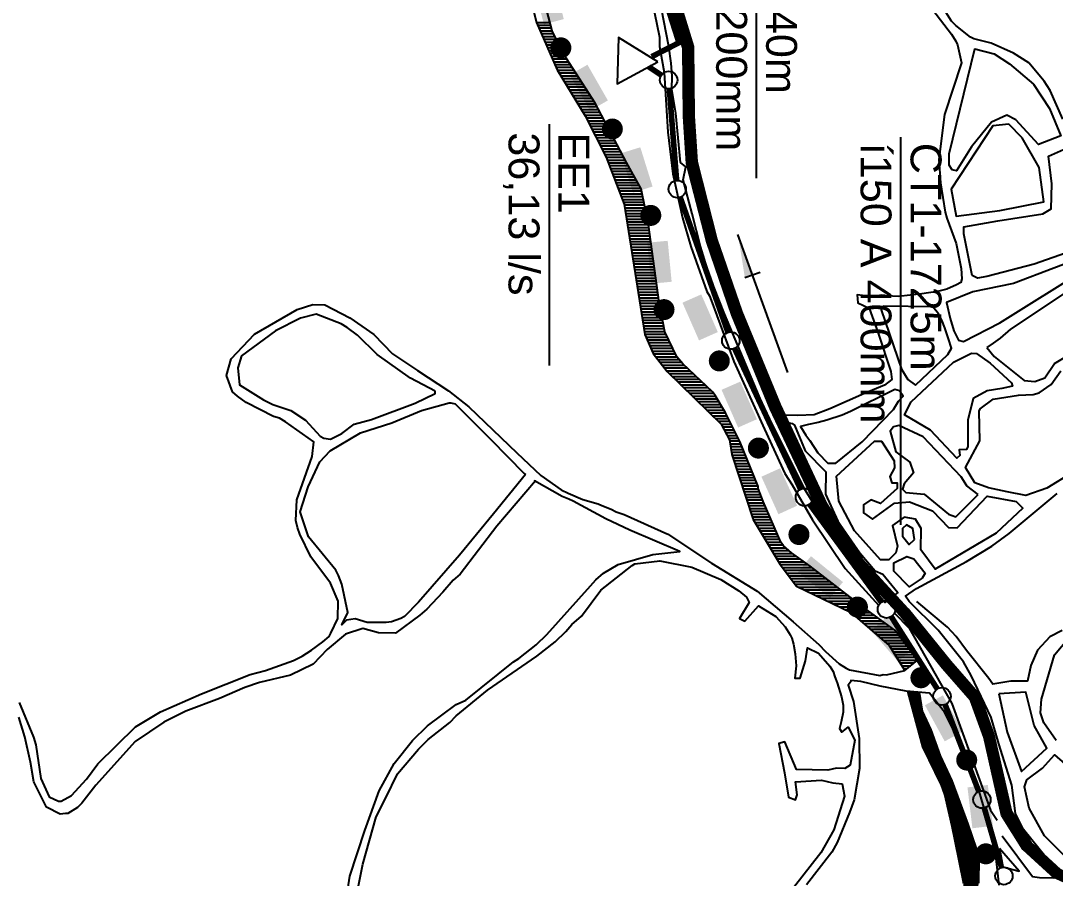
# Model space of a CAD drawing. Extents: x 615698 to 626331, y 7504748 to 7519310.
# Drawn here: x 621160 to 623003, y 7508977 to 7510503 of the extents above; entities that cross this region are included whole.
import ezdxf

# ---------------------------------------------------------------- set-up
doc = ezdxf.new("R2010")
doc.units = 0
doc.header["$LTSCALE"] = 170
doc.header["$MEASUREMENT"] = 0
doc.linetypes.add('DASHED', pattern=[0.75, 0.5, -0.25])
doc.linetypes.add('HIDDEN', pattern=[0.375, 0.25, -0.125])
doc.layers.get('0').update_dxf_attribs({"linetype": 'CONTINUOUS'})
for name, color, linetype in [('ESTACAO', 5, 'CONTINUOUS'), ('HATCH', 4, 'CONTINUOUS'), ('L-FERREA', 6, 'CONTINUOUS'), ('LIMITE-PROJETO', 1, 'CONTINUOUS'), ('RIO', 4, 'CONTINUOUS'), ('RUA', 7, 'CONTINUOUS'), ('TEXTO', 5, 'CONTINUOUS')]:
    doc.layers.add(name, color=color, linetype=linetype)
doc.styles.get("Standard").update_dxf_attribs({"font": 'ARIAL.TTF'})

# ---------------------------------------------------------------- blocks, each defined once
blk = doc.blocks.new('*X4')
at = {"color": 0}
for p, q in [((622740.9, 7509307.5), (622760.1, 7509307.5)), ((622741.5, 7509305), (622760.6, 7509305)), ((622742.2, 7509302.5), (622761, 7509302.5)), ((622742.8, 7509300), (622761.4, 7509300)), ((622743.5, 7509297.5), (622761.8, 7509297.5)), ((622744.1, 7509295), (622762.2, 7509295)), ((622744.7, 7509292.5), (622762.6, 7509292.5)), ((622745.4, 7509290), (622763.1, 7509290)), ((622746, 7509287.5), (622763.5, 7509287.5)), ((622746.7, 7509285), (622763.9, 7509285)), ((622747.3, 7509282.5), (622764.3, 7509282.5)), ((622748, 7509280), (622764.7, 7509280)), ((622748.7, 7509277.5), (622765.1, 7509277.5)), ((622749.4, 7509275), (622765.6, 7509275)), ((622750.1, 7509272.5), (622766.5, 7509272.5)), ((622750.8, 7509270), (622767.7, 7509270)), ((622751.4, 7509267.5), (622768.8, 7509267.5)), ((622752.1, 7509265), (622770, 7509265)), ((622752.8, 7509262.5), (622771.2, 7509262.5)), ((622753.5, 7509260), (622772.3, 7509260)), ((622754.2, 7509257.5), (622773.5, 7509257.5)), ((622754.9, 7509255), (622774.7, 7509255)), ((622755.6, 7509252.5), (622775.8, 7509252.5)), ((622756.2, 7509250), (622777, 7509250)), ((622756.9, 7509247.5), (622778.2, 7509247.5)), ((622757.6, 7509245), (622779.3, 7509245)), ((622758.3, 7509242.5), (622780.5, 7509242.5)), ((622759, 7509240), (622781.6, 7509240)), ((622759.7, 7509237.5), (622782.5, 7509237.5)), ((622760.4, 7509235), (622783.4, 7509235)), ((622761, 7509232.5), (622784.3, 7509232.5)), ((622761.7, 7509230), (622785.2, 7509230)), ((622762.4, 7509227.5), (622786, 7509227.5)), ((622763.1, 7509225), (622786.9, 7509225)), ((622763.8, 7509222.5), (622787.8, 7509222.5)), ((622764.5, 7509220), (622788.7, 7509220)), ((622765.1, 7509217.5), (622789.6, 7509217.5)), ((622765.8, 7509215), (622790.5, 7509215)), ((622766.5, 7509212.5), (622791.4, 7509212.5)), ((622767.3, 7509210), (622792.3, 7509210)), ((622768.6, 7509207.5), (622793.1, 7509207.5)), ((622769.8, 7509205), (622794, 7509205)), ((622771, 7509202.5), (622794.9, 7509202.5)), ((622772.2, 7509200), (622795.8, 7509200)), ((622773.4, 7509197.5), (622796.7, 7509197.5)), ((622774.6, 7509195), (622797.6, 7509195)), ((622775.8, 7509192.5), (622798.8, 7509192.5)), ((622777.1, 7509190), (622799.9, 7509190)), ((622778.3, 7509187.5), (622801.1, 7509187.5)), ((622779.5, 7509185), (622802.3, 7509185)), ((622780.7, 7509182.5), (622803.4, 7509182.5)), ((622781.9, 7509180), (622804.6, 7509180)), ((622783.1, 7509177.5), (622805.8, 7509177.5)), ((622784.4, 7509175), (622807, 7509175)), ((622785.6, 7509172.5), (622808.1, 7509172.5)), ((622786.8, 7509170), (622809.3, 7509170)), ((622788, 7509167.5), (622810.5, 7509167.5)), ((622789.2, 7509165), (622811.7, 7509165)), ((622790.4, 7509162.5), (622812.8, 7509162.5)), ((622791.7, 7509160), (622814, 7509160)), ((622792.9, 7509157.5), (622815.2, 7509157.5)), ((622794.1, 7509155), (622816.3, 7509155)), ((622795.3, 7509152.5), (622817.5, 7509152.5)), ((622796.5, 7509150), (622818.7, 7509150)), ((622797.7, 7509147.5), (622819.6, 7509147.5)), ((622798.9, 7509145), (622820.5, 7509145)), ((622800.2, 7509142.5), (622821.4, 7509142.5)), ((622801, 7509140), (622822.4, 7509140)), ((622801.9, 7509137.5), (622823.3, 7509137.5)), ((622802.8, 7509135), (622824.2, 7509135)), ((622803.7, 7509132.5), (622825.1, 7509132.5)), ((622804.5, 7509130), (622826, 7509130)), ((622805.4, 7509127.5), (622827, 7509127.5)), ((622806.2, 7509125), (622827.9, 7509125)), ((622806.8, 7509122.5), (622828.8, 7509122.5)), ((622807.4, 7509120), (622829.7, 7509120)), ((622808, 7509117.5), (622830.6, 7509117.5)), ((622808.5, 7509115), (622831.5, 7509115)), ((622809.1, 7509112.5), (622832.5, 7509112.5)), ((622809.7, 7509110), (622833.4, 7509110)), ((622810.3, 7509107.5), (622834.3, 7509107.5)), ((622810.9, 7509105), (622835.2, 7509105)), ((622811.4, 7509102.5), (622836.1, 7509102.5)), ((622812, 7509100), (622837.1, 7509100)), ((622812.6, 7509097.5), (622838, 7509097.5)), ((622813.2, 7509095), (622838.9, 7509095)), ((622813.8, 7509092.5), (622839.8, 7509092.5)), ((622814.3, 7509090), (622840.7, 7509090)), ((622814.9, 7509087.5), (622841.7, 7509087.5)), ((622815.5, 7509085), (622842.6, 7509085)), ((622816.1, 7509082.5), (622843.5, 7509082.5)), ((622816.6, 7509080), (622844.4, 7509080)), ((622817.2, 7509077.5), (622845.3, 7509077.5)), ((622817.8, 7509075), (622846.2, 7509075)), ((622818.4, 7509072.5), (622847.2, 7509072.5)), ((622819, 7509070), (622848, 7509070)), ((622819.5, 7509067.5), (622848.9, 7509067.5)), ((622820, 7509065), (622849.7, 7509065)), ((622820.4, 7509062.5), (622850.6, 7509062.5)), ((622820.9, 7509060), (622851.5, 7509060)), ((622821.4, 7509057.5), (622852.3, 7509057.5)), ((622821.9, 7509055), (622853.2, 7509055)), ((622822.3, 7509052.5), (622854.1, 7509052.5)), ((622822.8, 7509050), (622854.9, 7509050)), ((622823.3, 7509047.5), (622855.8, 7509047.5)), ((622823.7, 7509045), (622856.6, 7509045)), ((622824.3, 7509042.5), (622857.5, 7509042.5)), ((622824.8, 7509040), (622858.4, 7509040)), ((622825.3, 7509037.5), (622859.2, 7509037.5)), ((622825.8, 7509035), (622860.1, 7509035)), ((622826.3, 7509032.5), (622860.9, 7509032.5)), ((622826.8, 7509030), (622861.8, 7509030)), ((622827.3, 7509027.5), (622862.5, 7509027.5)), ((622827.8, 7509025), (622863.1, 7509025)), ((622828.3, 7509022.5), (622863.8, 7509022.5)), ((622828.9, 7509020), (622864.4, 7509020)), ((622829.4, 7509017.5), (622865.1, 7509017.5)), ((622829.9, 7509015), (622865.8, 7509015)), ((622830.4, 7509012.5), (622866.4, 7509012.5)), ((622830.9, 7509010), (622866.3, 7509010)), ((622831.4, 7509007.5), (622866.3, 7509007.5)), ((622831.9, 7509005), (622866.3, 7509005)), ((622832.4, 7509002.5), (622866.2, 7509002.5)), ((622832.9, 7509000), (622866.2, 7509000)), ((622833.4, 7508997.5), (622866.2, 7508997.5)), ((622834, 7508995), (622866.2, 7508995)), ((622834.5, 7508992.5), (622866.1, 7508992.5)), ((622835, 7508990), (622866.1, 7508990)), ((622835.5, 7508987.5), (622866.1, 7508987.5)), ((622836, 7508985), (622866.1, 7508985)), ((622836.5, 7508982.5), (622866, 7508982.5)), ((622837, 7508980), (622866, 7508980)), ((622837.5, 7508977.5), (622866, 7508977.5)), ((622838, 7508975), (622865.9, 7508975)), ((622838.6, 7508972.5), (622865.9, 7508972.5)), ((622839.1, 7508970), (622865.9, 7508970)), ((622837.9, 7508952.5), (622862.8, 7508952.5)), ((622838.3, 7508955), (622863.3, 7508955)), ((622838.6, 7508957.5), (622863.8, 7508957.5)), ((622838.9, 7508960), (622864.3, 7508960)), ((622839.2, 7508962.5), (622864.8, 7508962.5)), ((622839.5, 7508965), (622865.3, 7508965)), ((622839.6, 7508967.5), (622865.7, 7508967.5)), ((622832.3, 7508932.5), (622858.9, 7508932.5)), ((622833, 7508935), (622859.4, 7508935)), ((622833.7, 7508937.5), (622859.8, 7508937.5)), ((622834.4, 7508940), (622860.3, 7508940)), ((622835.1, 7508942.5), (622860.8, 7508942.5)), ((622835.8, 7508945), (622861.3, 7508945)), ((622836.5, 7508947.5), (622861.8, 7508947.5)), ((622837.2, 7508950), (622862.3, 7508950)), ((622826.1, 7508915), (622854, 7508915)), ((622827, 7508917.5), (622854.8, 7508917.5)), ((622827.9, 7508920), (622855.6, 7508920)), ((622828.8, 7508922.5), (622856.4, 7508922.5)), ((622829.8, 7508925), (622857.2, 7508925)), ((622830.7, 7508927.5), (622857.9, 7508927.5)), ((622831.6, 7508930), (622858.4, 7508930)), ((622817.1, 7508897.5), (622846.6, 7508897.5)), ((622818.6, 7508900), (622847.9, 7508900)), ((622820.1, 7508902.5), (622849.2, 7508902.5)), ((622821.6, 7508905), (622850.5, 7508905)), ((622823, 7508907.5), (622851.6, 7508907.5)), ((622824.2, 7508910), (622852.4, 7508910)), ((622825.1, 7508912.5), (622853.2, 7508912.5)), ((622805.3, 7508877.5), (622836.3, 7508877.5)), ((622806.8, 7508880), (622837.6, 7508880)), ((622808.3, 7508882.5), (622838.9, 7508882.5)), ((622809.7, 7508885), (622840.2, 7508885)), ((622811.2, 7508887.5), (622841.5, 7508887.5)), ((622812.7, 7508890), (622842.7, 7508890)), ((622814.2, 7508892.5), (622844, 7508892.5)), ((622815.7, 7508895), (622845.3, 7508895)), ((622790.3, 7508860), (622827.3, 7508860)), ((622793.1, 7508862.5), (622828.6, 7508862.5)), ((622795.9, 7508865), (622829.9, 7508865)), ((622798.7, 7508867.5), (622831.2, 7508867.5)), ((622800.9, 7508870), (622832.5, 7508870)), ((622802.3, 7508872.5), (622833.8, 7508872.5)), ((622803.8, 7508875), (622835, 7508875)), ((622877.5, 7508860), (622886.4, 7508860)), ((622882.6, 7508862.5), (622887, 7508862.5)), ((622770.7, 7508842.5), (622823, 7508842.5)), ((622773.5, 7508845), (622823.3, 7508845)), ((622776.3, 7508847.5), (622823.6, 7508847.5)), ((622779.1, 7508850), (622824, 7508850)), ((622781.9, 7508852.5), (622824.3, 7508852.5)), ((622784.7, 7508855), (622824.8, 7508855)), ((622787.5, 7508857.5), (622826, 7508857.5)), ((622831.9, 7508842.5), (622882.2, 7508842.5)), ((622838.5, 7508845), (622882.8, 7508845)), ((622845.1, 7508847.5), (622883.4, 7508847.5)), ((622851.8, 7508850), (622884, 7508850)), ((622858.4, 7508852.5), (622884.6, 7508852.5)), ((622865, 7508855), (622885.2, 7508855)), ((622871.6, 7508857.5), (622885.8, 7508857.5)), ((622743.3, 7508822.5), (622819.7, 7508822.5)), ((622747.6, 7508825), (622828.9, 7508825)), ((622751.2, 7508827.5), (622838.1, 7508827.5)), ((622754.7, 7508830), (622847.3, 7508830)), ((622758.2, 7508832.5), (622856.4, 7508832.5)), ((622761.7, 7508835), (622865.6, 7508835)), ((622765.1, 7508837.5), (622874.8, 7508837.5)), ((622767.9, 7508840), (622881.6, 7508840)), ((622706.3, 7508805), (622774.1, 7508805)), ((622712.5, 7508807.5), (622779.8, 7508807.5)), ((622718.6, 7508810), (622785.5, 7508810)), ((622724.6, 7508812.5), (622791.1, 7508812.5)), ((622730.1, 7508815), (622798, 7508815)), ((622734.5, 7508817.5), (622805.2, 7508817.5)), ((622738.9, 7508820), (622812.5, 7508820)), ((622640, 7508785), (622720, 7508785)), ((622649.7, 7508787.5), (622727.4, 7508787.5)), ((622659.3, 7508790), (622734.9, 7508790)), ((622667.4, 7508792.5), (622742.3, 7508792.5)), ((622675.2, 7508795), (622749.7, 7508795)), ((622683, 7508797.5), (622757.1, 7508797.5)), ((622690.8, 7508800), (622762.8, 7508800)), ((622698.6, 7508802.5), (622768.5, 7508802.5)), ((622576.3, 7508767.5), (622663.8, 7508767.5)), ((622583.4, 7508770), (622673.8, 7508770)), ((622591.8, 7508772.5), (622683, 7508772.5)), ((622601.4, 7508775), (622690.4, 7508775)), ((622611.1, 7508777.5), (622697.8, 7508777.5)), ((622620.7, 7508780), (622705.2, 7508780)), ((622630.4, 7508782.5), (622712.6, 7508782.5)), ((622501.6, 7508750), (622602.5, 7508750)), ((622512.1, 7508752.5), (622609.5, 7508752.5)), ((622523.4, 7508755), (622616.5, 7508755)), ((622534.8, 7508757.5), (622624.1, 7508757.5)), ((622546.1, 7508760), (622634, 7508760)), ((622557.4, 7508762.5), (622644, 7508762.5)), ((622568.7, 7508765), (622653.9, 7508765)), ((622438.1, 7508730), (622529.6, 7508730)), ((622446.1, 7508732.5), (622539.4, 7508732.5)), ((622454, 7508735), (622551.8, 7508735)), ((622461.9, 7508737.5), (622558.3, 7508737.5)), ((622469.9, 7508740), (622570.2, 7508740)), ((622477.8, 7508742.5), (622581.6, 7508742.5)), ((622485.8, 7508745), (622588.6, 7508745)), ((622493.7, 7508747.5), (622595.5, 7508747.5)), ((622398.4, 7508712.5), (622470.8, 7508712.5)), ((622403.3, 7508715), (622479.2, 7508715)), ((622408.1, 7508717.5), (622487.6, 7508717.5)), ((622413, 7508720), (622496, 7508720)), ((622417.8, 7508722.5), (622504.4, 7508722.5)), ((622422.7, 7508725), (622512.8, 7508725)), ((622430.2, 7508727.5), (622521.2, 7508727.5)), ((622371.7, 7508695), (622432.5, 7508695)), ((622375.5, 7508697.5), (622437.9, 7508697.5)), ((622379.2, 7508700), (622443.4, 7508700)), ((622383, 7508702.5), (622448.9, 7508702.5)), ((622386.8, 7508705), (622454.4, 7508705)), ((622390.6, 7508707.5), (622459.9, 7508707.5)), ((622394.3, 7508710), (622465.3, 7508710)), ((622344.3, 7508675), (622391.6, 7508675)), ((622347.2, 7508677.5), (622394.6, 7508677.5)), ((622350.1, 7508680), (622399.6, 7508680)), ((622353, 7508682.5), (622405, 7508682.5)), ((622356.6, 7508685), (622410.5, 7508685)), ((622360.4, 7508687.5), (622416, 7508687.5)), ((622364.2, 7508690), (622421.5, 7508690)), ((622367.9, 7508692.5), (622427, 7508692.5)), ((622323.8, 7508657.5), (622370.8, 7508657.5)), ((622326.7, 7508660), (622373.7, 7508660)), ((622329.7, 7508662.5), (622376.7, 7508662.5)), ((622332.6, 7508665), (622379.7, 7508665)), ((622335.5, 7508667.5), (622382.7, 7508667.5)), ((622338.4, 7508670), (622385.6, 7508670)), ((622341.3, 7508672.5), (622388.6, 7508672.5)), ((622306.5, 7508640), (622350, 7508640)), ((622308.7, 7508642.5), (622352.9, 7508642.5)), ((622310.9, 7508645), (622355.9, 7508645)), ((622313.2, 7508647.5), (622358.9, 7508647.5)), ((622315.4, 7508650), (622361.9, 7508650)), ((622318, 7508652.5), (622364.8, 7508652.5)), ((622320.9, 7508655), (622367.8, 7508655)), ((622285.9, 7508620), (622326.2, 7508620)), ((622289, 7508622.5), (622329.1, 7508622.5)), ((622292.1, 7508625), (622332.1, 7508625)), ((622295.2, 7508627.5), (622335.1, 7508627.5)), ((622297.7, 7508630), (622338.1, 7508630)), ((622299.9, 7508632.5), (622341, 7508632.5)), ((622302.1, 7508635), (622344, 7508635)), ((622304.3, 7508637.5), (622347, 7508637.5)), ((622264.3, 7508602.5), (622305.2, 7508602.5)), ((622267.3, 7508605), (622308.3, 7508605)), ((622270.4, 7508607.5), (622311.3, 7508607.5)), ((622273.5, 7508610), (622314.3, 7508610)), ((622276.6, 7508612.5), (622317.2, 7508612.5)), ((622279.7, 7508615), (622320.2, 7508615)), ((622282.8, 7508617.5), (622323.2, 7508617.5)), ((622234.5, 7508582.5), (622277.9, 7508582.5)), ((622238.9, 7508585), (622281.3, 7508585)), ((622243.4, 7508587.5), (622284.7, 7508587.5)), ((622247.8, 7508590), (622288.1, 7508590)), ((622251.9, 7508592.5), (622291.5, 7508592.5)), ((622255, 7508595), (622294.9, 7508595)), ((622258.1, 7508597.5), (622298.3, 7508597.5)), ((622261.2, 7508600), (622301.8, 7508600)), ((622207.4, 7508565), (622254, 7508565)), ((622210.9, 7508567.5), (622257.4, 7508567.5)), ((622214.4, 7508570), (622260.8, 7508570)), ((622217.8, 7508572.5), (622264.2, 7508572.5)), ((622221.3, 7508575), (622267.6, 7508575)), ((622225.6, 7508577.5), (622271.1, 7508577.5)), ((622230.1, 7508580), (622274.5, 7508580)), ((622183, 7508547.5), (622230.1, 7508547.5)), ((622186.4, 7508550), (622233.5, 7508550)), ((622189.9, 7508552.5), (622236.9, 7508552.5)), ((622193.4, 7508555), (622240.4, 7508555)), ((622196.9, 7508557.5), (622243.8, 7508557.5)), ((622200.4, 7508560), (622247.2, 7508560)), ((622203.9, 7508562.5), (622250.6, 7508562.5)), ((622155, 7508527.5), (622202.2, 7508527.5)), ((622158.5, 7508530), (622205.7, 7508530)), ((622162, 7508532.5), (622209.3, 7508532.5)), ((622165.5, 7508535), (622212.8, 7508535)), ((622169, 7508537.5), (622216.4, 7508537.5)), ((622172.5, 7508540), (622219.9, 7508540)), ((622176, 7508542.5), (622223.3, 7508542.5)), ((622179.5, 7508545), (622226.7, 7508545)), ((622130.6, 7508510), (622177.5, 7508510)), ((622134.1, 7508512.5), (622181, 7508512.5)), ((622137.6, 7508515), (622184.5, 7508515)), ((622141.1, 7508517.5), (622188.1, 7508517.5)), ((622144.6, 7508520), (622191.6, 7508520)), ((622148.1, 7508522.5), (622195.1, 7508522.5)), ((622151.6, 7508525), (622198.7, 7508525)), ((622103, 7508492.5), (622152.7, 7508492.5)), ((622107, 7508495), (622156.2, 7508495)), ((622111, 7508497.5), (622159.8, 7508497.5)), ((622114.9, 7508500), (622163.3, 7508500)), ((622118.9, 7508502.5), (622166.8, 7508502.5)), ((622122.9, 7508505), (622170.4, 7508505)), ((622126.9, 7508507.5), (622173.9, 7508507.5)), ((622071.1, 7508472.5), (622121.6, 7508472.5)), ((622075.1, 7508475), (622125, 7508475)), ((622079.1, 7508477.5), (622128.4, 7508477.5)), ((622083.1, 7508480), (622131.8, 7508480)), ((622087.1, 7508482.5), (622136, 7508482.5)), ((622091, 7508485), (622140.6, 7508485)), ((622095, 7508487.5), (622145.2, 7508487.5)), ((622099, 7508490), (622149.2, 7508490)), ((622043.2, 7508455), (622097.7, 7508455)), ((622047.2, 7508457.5), (622101.1, 7508457.5)), ((622051.2, 7508460), (622104.5, 7508460)), ((622055.2, 7508462.5), (622107.9, 7508462.5)), ((622059.2, 7508465), (622111.3, 7508465)), ((622063.2, 7508467.5), (622114.7, 7508467.5)), ((622067.1, 7508470), (622118.1, 7508470)), ((622016.4, 7508435), (622070.7, 7508435)), ((622019.8, 7508437.5), (622074, 7508437.5)), ((622023.1, 7508440), (622077.4, 7508440)), ((622026.4, 7508442.5), (622080.7, 7508442.5)), ((622029.7, 7508445), (622084, 7508445)), ((622033.1, 7508447.5), (622087.5, 7508447.5)), ((622036.4, 7508450), (622090.9, 7508450)), ((622039.7, 7508452.5), (622094.3, 7508452.5)), ((621993.2, 7508417.5), (622047.3, 7508417.5)), ((621996.5, 7508420), (622050.7, 7508420)), ((621999.8, 7508422.5), (622054, 7508422.5)), ((622003.1, 7508425), (622057.3, 7508425)), ((622006.5, 7508427.5), (622060.7, 7508427.5)), ((622009.8, 7508430), (622064, 7508430)), ((622013.1, 7508432.5), (622067.3, 7508432.5)), ((621968.1, 7508400), (622021.3, 7508400)), ((621971.9, 7508402.5), (622025.3, 7508402.5)), ((621975.8, 7508405), (622029.4, 7508405)), ((621979.6, 7508407.5), (622033.4, 7508407.5)), ((621983.2, 7508410), (622037.3, 7508410)), ((621986.5, 7508412.5), (622040.7, 7508412.5)), ((621989.8, 7508415), (622044, 7508415)), ((621937.3, 7508380), (621981.3, 7508380)), ((621941.2, 7508382.5), (621986.4, 7508382.5)), ((621945, 7508385), (621991.4, 7508385)), ((621948.9, 7508387.5), (621996.5, 7508387.5)), ((621952.7, 7508390), (622001.5, 7508390)), ((621956.5, 7508392.5), (622006.5, 7508392.5)), ((621960.4, 7508395), (622011.6, 7508395)), ((621964.2, 7508397.5), (622016.6, 7508397.5)), ((621917.3, 7508365), (621951.1, 7508365)), ((621918.1, 7508367.5), (621956.1, 7508367.5)), ((621918.7, 7508362.5), (621946.1, 7508362.5)), ((621922, 7508370), (621961.2, 7508370)), ((621925.8, 7508372.5), (621966.2, 7508372.5)), ((621929.7, 7508375), (621971.3, 7508375)), ((621933.5, 7508377.5), (621976.3, 7508377.5)), ((621920.1, 7508360), (621941, 7508360)), ((621921.6, 7508357.5), (621938.1, 7508357.5)), ((621923, 7508355), (621935.3, 7508355)), ((621924.4, 7508352.5), (621932.4, 7508352.5)), ((621925.8, 7508350), (621929.5, 7508350))]:
    blk.add_line(p, q, dxfattribs=at)
blk = doc.blocks.new('*X8')
at = {"color": 0}
for p, q in [((622078.7, 7510500), (622103, 7510500)), ((622080.8, 7510495), (622104.3, 7510495)), ((622083, 7510490), (622105.6, 7510490)), ((622085.2, 7510485), (622106.9, 7510485)), ((622087.4, 7510480), (622109.3, 7510480)), ((622089.6, 7510475), (622111.7, 7510475)), ((622091.8, 7510470), (622114.1, 7510470)), ((622094, 7510465), (622116.5, 7510465)), ((622096.3, 7510460), (622118.9, 7510460)), ((622098.5, 7510455), (622121.2, 7510455)), ((622100.7, 7510450), (622123.6, 7510450)), ((622102.9, 7510445), (622126, 7510445)), ((622105.1, 7510440), (622129.1, 7510440)), ((622107.3, 7510435), (622132.3, 7510435)), ((622109.5, 7510430), (622135.5, 7510430)), ((622111.7, 7510425), (622138.7, 7510425)), ((622113.9, 7510420), (622142, 7510420)), ((622116.2, 7510415), (622145.2, 7510415)), ((622119.3, 7510410), (622148.4, 7510410)), ((622122.3, 7510405), (622151.6, 7510405)), ((622125.3, 7510400), (622154.8, 7510400)), ((622128.3, 7510395), (622158, 7510395)), ((622131.3, 7510390), (622161.2, 7510390)), ((622134.4, 7510385), (622164.4, 7510385)), ((622137.4, 7510380), (622167.6, 7510380)), ((622140.4, 7510375), (622170.8, 7510375)), ((622143.4, 7510370), (622174, 7510370)), ((622146.4, 7510365), (622177.3, 7510365)), ((622149.5, 7510360), (622180.5, 7510360)), ((622152.5, 7510355), (622183.6, 7510355)), ((622155.5, 7510350), (622186.2, 7510350)), ((622158.5, 7510345), (622188.9, 7510345)), ((622161.5, 7510340), (622191.6, 7510340)), ((622164.6, 7510335), (622194.2, 7510335)), ((622167.2, 7510330), (622196.9, 7510330)), ((622169.8, 7510325), (622199.5, 7510325)), ((622172.3, 7510320), (622202.2, 7510320)), ((622174.9, 7510315), (622204.9, 7510315)), ((622177.4, 7510310), (622207.5, 7510310)), ((622180, 7510305), (622210.2, 7510305)), ((622182.5, 7510300), (622212.9, 7510300)), ((622185.1, 7510295), (622215.5, 7510295)), ((622187.6, 7510290), (622218.2, 7510290)), ((622190.2, 7510285), (622220.8, 7510285)), ((622192.7, 7510280), (622223.5, 7510280)), ((622195.3, 7510275), (622226.2, 7510275)), ((622197.8, 7510270), (622228.8, 7510270)), ((622200.4, 7510265), (622231.5, 7510265)), ((622202.9, 7510260), (622234.1, 7510260)), ((622204.8, 7510255), (622236.8, 7510255)), ((622206.7, 7510250), (622239.5, 7510250)), ((622208.7, 7510245), (622242.3, 7510245)), ((622210.6, 7510240), (622245.1, 7510240)), ((622212.5, 7510235), (622247.9, 7510235)), ((622214.4, 7510230), (622250.7, 7510230)), ((622216.3, 7510225), (622253.5, 7510225)), ((622218.2, 7510220), (622256.3, 7510220)), ((622220.1, 7510215), (622259.1, 7510215)), ((622222.1, 7510210), (622261.9, 7510210)), ((622224, 7510205), (622264.7, 7510205)), ((622225.9, 7510200), (622266.2, 7510200)), ((622227.8, 7510195), (622267.2, 7510195)), ((622229.7, 7510190), (622268.2, 7510190)), ((622231.6, 7510185), (622269.2, 7510185)), ((622233.6, 7510180), (622270.2, 7510180)), ((622235.2, 7510175), (622271.2, 7510175)), ((622236, 7510170), (622272.2, 7510170)), ((622236.8, 7510165), (622273.2, 7510165)), ((622237.6, 7510160), (622274.1, 7510160)), ((622238.4, 7510155), (622275.1, 7510155)), ((622239.2, 7510150), (622276.1, 7510150)), ((622239.9, 7510145), (622277.1, 7510145)), ((622240.7, 7510140), (622278.1, 7510140)), ((622241.5, 7510135), (622278.8, 7510135)), ((622242.3, 7510130), (622279.5, 7510130)), ((622243.1, 7510125), (622280.2, 7510125)), ((622243.9, 7510120), (622280.9, 7510120)), ((622244.7, 7510115), (622281.6, 7510115)), ((622245.5, 7510110), (622282.3, 7510110)), ((622246.3, 7510105), (622283, 7510105)), ((622247.1, 7510100), (622283.7, 7510100)), ((622247.9, 7510095), (622284.4, 7510095)), ((622248.7, 7510090), (622285.1, 7510090)), ((622249.5, 7510085), (622285.8, 7510085)), ((622250.3, 7510080), (622286.5, 7510080)), ((622251, 7510075), (622287.2, 7510075)), ((622251.8, 7510070), (622287.9, 7510070)), ((622252.6, 7510065), (622288.6, 7510065)), ((622253.4, 7510060), (622289.3, 7510060)), ((622254.2, 7510055), (622290, 7510055)), ((622255, 7510050), (622290.7, 7510050)), ((622255.8, 7510045), (622291.4, 7510045)), ((622256.6, 7510040), (622292.1, 7510040)), ((622257.4, 7510035), (622292.8, 7510035)), ((622258.2, 7510030), (622293.5, 7510030)), ((622259, 7510025), (622294.2, 7510025)), ((622259.8, 7510020), (622294.9, 7510020)), ((622260.6, 7510015), (622295.6, 7510015)), ((622261.4, 7510010), (622296.3, 7510010)), ((622262.1, 7510005), (622297, 7510005)), ((622262.9, 7510000), (622297.7, 7510000)), ((622263.7, 7509995), (622298.7, 7509995)), ((622264.5, 7509990), (622299.7, 7509990)), ((622265.3, 7509985), (622300.7, 7509985)), ((622266.1, 7509980), (622301.6, 7509980)), ((622266.9, 7509975), (622302.6, 7509975)), ((622267.7, 7509970), (622303.6, 7509970)), ((622268.5, 7509965), (622304.5, 7509965)), ((622269.3, 7509960), (622305.5, 7509960)), ((622270.1, 7509955), (622306.5, 7509955)), ((622270.9, 7509950), (622307.5, 7509950)), ((622271.7, 7509945), (622309.6, 7509945)), ((622273.7, 7509940), (622312, 7509940)), ((622275.8, 7509935), (622314.3, 7509935)), ((622278, 7509930), (622316.7, 7509930)), ((622280.2, 7509925), (622319, 7509925)), ((622282.3, 7509920), (622321.4, 7509920)), ((622284.5, 7509915), (622323.7, 7509915)), ((622286.8, 7509910), (622326, 7509910)), ((622290.7, 7509905), (622328.4, 7509905)), ((622294.6, 7509900), (622332.5, 7509900)), ((622298.5, 7509895), (622336.7, 7509895)), ((622302.5, 7509890), (622341.5, 7509890)), ((622306.4, 7509885), (622346.8, 7509885)), ((622310.3, 7509880), (622352.2, 7509880)), ((622315, 7509875), (622357.5, 7509875)), ((622320.2, 7509870), (622362.9, 7509870)), ((622325.3, 7509865), (622368.2, 7509865)), ((622330.4, 7509860), (622373.6, 7509860)), ((622335.6, 7509855), (622378.9, 7509855)), ((622340.7, 7509850), (622384.3, 7509850)), ((622345.8, 7509845), (622389.6, 7509845)), ((622351, 7509840), (622394.2, 7509840)), ((622356.1, 7509835), (622397.7, 7509835)), ((622361.2, 7509830), (622400.6, 7509830)), ((622366.4, 7509825), (622403.6, 7509825)), ((622371.5, 7509820), (622406.5, 7509820)), ((622376.6, 7509815), (622409.4, 7509815)), ((622381.8, 7509810), (622412.3, 7509810)), ((622386.9, 7509805), (622415.3, 7509805)), ((622392, 7509800), (622417.8, 7509800)), ((622397.2, 7509795), (622420.3, 7509795)), ((622402.3, 7509790), (622422.8, 7509790)), ((622407.4, 7509785), (622425.3, 7509785)), ((622410.3, 7509780), (622427.8, 7509780)), ((622413, 7509775), (622430.3, 7509775)), ((622415.7, 7509770), (622432.8, 7509770)), ((622418.4, 7509765), (622435.3, 7509765)), ((622421.1, 7509760), (622437.8, 7509760)), ((622423, 7509755), (622440.3, 7509755)), ((622423.8, 7509750), (622442.5, 7509750)), ((622424.5, 7509745), (622444.5, 7509745)), ((622425.3, 7509740), (622446.6, 7509740)), ((622426.1, 7509735), (622448.6, 7509735)), ((622427.1, 7509730), (622450.7, 7509730)), ((622428.7, 7509725), (622452.7, 7509725)), ((622430.4, 7509720), (622454.8, 7509720)), ((622432, 7509715), (622456.8, 7509715)), ((622433.6, 7509710), (622458.9, 7509710)), ((622435.3, 7509705), (622460.9, 7509705)), ((622436.9, 7509700), (622463, 7509700)), ((622438.6, 7509695), (622465, 7509695)), ((622440.2, 7509690), (622467.1, 7509690)), ((622441.9, 7509685), (622469.1, 7509685)), ((622443.5, 7509680), (622471.2, 7509680)), ((622445.1, 7509675), (622473.2, 7509675)), ((622446.8, 7509670), (622474, 7509670)), ((622448.4, 7509665), (622475.9, 7509665)), ((622450.1, 7509660), (622477.8, 7509660)), ((622451.7, 7509655), (622479.8, 7509655)), ((622453.4, 7509650), (622481.7, 7509650)), ((622455, 7509645), (622483.8, 7509645)), ((622456.6, 7509640), (622485.9, 7509640)), ((622458.3, 7509635), (622488.1, 7509635)), ((622459.9, 7509630), (622490.3, 7509630)), ((622461.6, 7509625), (622492.4, 7509625)), ((622463.2, 7509620), (622494.6, 7509620)), ((622464.9, 7509615), (622496.8, 7509615)), ((622467.9, 7509610), (622498.9, 7509610)), ((622470.8, 7509605), (622501.1, 7509605)), ((622473.8, 7509600), (622503.3, 7509600)), ((622476.8, 7509595), (622505.4, 7509595)), ((622479.8, 7509590), (622507.6, 7509590)), ((622482.8, 7509585), (622509.8, 7509585)), ((622485.7, 7509580), (622512, 7509580)), ((622488.7, 7509575), (622514.1, 7509575)), ((622491.7, 7509570), (622517.7, 7509570)), ((622494.7, 7509565), (622522.8, 7509565)), ((622497.7, 7509560), (622528.5, 7509560)), ((622500.6, 7509555), (622534.4, 7509555)), ((622503.6, 7509550), (622541.4, 7509550)), ((622506.6, 7509545), (622548.4, 7509545)), ((622509.6, 7509540), (622555.4, 7509540)), ((622512.6, 7509535), (622562.4, 7509535)), ((622516.4, 7509530), (622569.2, 7509530)), ((622520.2, 7509525), (622575.7, 7509525)), ((622524.1, 7509520), (622582.1, 7509520)), ((622527.9, 7509515), (622588.6, 7509515)), ((622531.8, 7509510), (622595.1, 7509510)), ((622535.6, 7509505), (622601.5, 7509505)), ((622539.4, 7509500), (622608, 7509500)), ((622545.5, 7509495), (622614.5, 7509495)), ((622555.9, 7509490), (622620.9, 7509490)), ((622566.3, 7509485), (622627.4, 7509485)), ((622576.7, 7509480), (622633.8, 7509480)), ((622587.1, 7509475), (622640.3, 7509475)), ((622597.5, 7509470), (622646.8, 7509470)), ((622608, 7509465), (622653.2, 7509465)), ((622618.4, 7509460), (622659.7, 7509460)), ((622628.8, 7509455), (622666.4, 7509455)), ((622638.7, 7509450), (622673.3, 7509450)), ((622644.5, 7509445), (622680.2, 7509445)), ((622650.3, 7509440), (622687.1, 7509440)), ((622656.1, 7509435), (622694.1, 7509435)), ((622661.9, 7509430), (622701, 7509430)), ((622667.6, 7509425), (622707.9, 7509425)), ((622673.4, 7509420), (622714.8, 7509420)), ((622679.2, 7509415), (622719.5, 7509415)), ((622685, 7509410), (622723.2, 7509410)), ((622690.8, 7509405), (622727, 7509405)), ((622696.5, 7509400), (622730.7, 7509400)), ((622702.3, 7509395), (622734.4, 7509395)), ((622707.5, 7509390), (622738.2, 7509390)), ((622710.6, 7509385), (622741.9, 7509385)), ((622713.8, 7509380), (622745.6, 7509380)), ((622716.9, 7509375), (622749.3, 7509375)), ((622720.1, 7509370), (622753.1, 7509370)), ((622723.3, 7509365), (622756.8, 7509365)), ((622726.4, 7509360), (622751.4, 7509360)), ((622729.6, 7509355), (622745.3, 7509355)), ((622732.7, 7509350), (622739.2, 7509350))]:
    blk.add_line(p, q, dxfattribs=at)
blk = doc.blocks.new('R')
at = {"layer": 'LIMITE-PROJETO', "const_width": 18.7}
blk.add_lwpolyline([(-75.2, 0.3, 1), (-93.9, 0.4, 1)], format="xyb", close=True, dxfattribs=at)
at = {"layer": 'LIMITE-PROJETO'}
blk.add_solid([(36.9, 17.7), (36.6, -18.8), (-36.4, 18.3), (-36.6, -18.3)], dxfattribs=at)

msp = doc.modelspace()

# ---------------------------------------------------------------- linework, layer by layer
at = {"layer": 'ESTACAO'}
for p, q in [((622526.2, 7509877), (622437.7, 7510122.7)), ((622477.3, 7510054.8), (622450, 7510045.1))]:
    msp.add_line(p, q, dxfattribs=at)
at = {"layer": 'ESTACAO', "linetype": 'HIDDEN', "const_width": 10}
msp.add_lwpolyline([(622150.4, 7511128.3), (622188.6, 7510936), (622235.2, 7510782.4), (622289.8, 7510597.5), (622332.6, 7510463.8), (622283.9, 7510438.9)], dxfattribs=at)
at = {"layer": 'ESTACAO'}
msp.add_lwpolyline([(622294.9, 7510429.9), (622224.7, 7510472.8), (622222.7, 7510390.5)], close=True, dxfattribs=at)
at = {"layer": 'ESTACAO', "const_width": 10}
for points in [[(622278.7, 7510421), (622301.3, 7510406)], [(622315.4, 7510381.9), (622328.4, 7510218.7)], [(622334.8, 7510188.6), (622419.8, 7509948.3)], [(622431.6, 7509919.5), (622549.2, 7509669)], [(622565.1, 7509642.4), (622692.9, 7509468)], [(622710.5, 7509442.3), (622792.6, 7509313.6)], [(622806.5, 7509286), (622866.4, 7509131.2)], [(622876.3, 7509101.7), (622906.9, 7508995.7)]]:
    msp.add_lwpolyline(points, dxfattribs=at)
at = {"layer": 'ESTACAO'}
for centre in [(622314.2, 7510397.4), (622329.6, 7510203.2), (622424.9, 7509933.6), (622555.9, 7509655), (622702.1, 7509455.4), (622800.9, 7509300.5), (622872, 7509116.7), (622911.2, 7508980.8)]:
    msp.add_circle(centre, 15.5, dxfattribs=at)
msp.add_solid([(622450, 7510045.1), (622463.6, 7510049.9), (622437.7, 7510122.7)], dxfattribs=at)
at = {"layer": 'L-FERREA', "linetype": 'DASHED', "const_width": 18.3, "flags": 128}
msp.add_lwpolyline([(625747.2, 7505701.5), (625704.8, 7505736.4), (625692.6, 7505748.8), (625654.7, 7505796.9), (625637.9, 7505804.8), (625601.6, 7505865.2), (625583.3, 7505879.2), (625557.7, 7505925.6), (625536.4, 7505950.5), (625515.7, 7506026.1), (625505.1, 7506040), (625498.2, 7506112.4), (625486.2, 7506134.1), (625486.6, 7506177.1), (625485.2, 7506184.8), (625474.7, 7506214.2), (625475.2, 7506258.8), (625464.7, 7506275.8), (625468.1, 7506305), (625465.2, 7506326.5), (625463.7, 7506332.7), (625464.1, 7506368.1), (625444.5, 7506403.7), (625437, 7506422.2), (625428.5, 7506480.7), (625416.4, 7506499.3), (625410.9, 7506565.5), (625411, 7506570.1), (625414.2, 7506585.5), (625391.8, 7506645.7), (625391.9, 7506650.3), (625395.1, 7506662.6), (625375.9, 7506732), (625377.4, 7506736.6), (625379.3, 7506767.3), (625364.3, 7506798.3), (625356.8, 7506821.4), (625351.4, 7506883), (625340.8, 7506903.1), (625339.8, 7506947.7), (625338.4, 7506958.5), (625327.8, 7506977.1), (625323.7, 7507021.7), (625316.3, 7507052.5), (625313.8, 7507098.7), (625309.5, 7507134.1), (625302.2, 7507163.4), (625284.2, 7507206.7), (625281.3, 7507225.2), (625255.7, 7507270.1), (625240.5, 7507291.8), (625219.5, 7507339.7), (625213.4, 7507345.9), (625175.6, 7507406.3), (625169.7, 7507421.7), (625154.4, 7507434.2), (625120.8, 7507456.1), (625119.3, 7507460.7), (625062.9, 7507499.8), (625039.9, 7507510.8), (624952.4, 7507524.1), (624893.9, 7507515.5), (624884.7, 7507520.2), (624877, 7507518.8), (624872.4, 7507518.8), (624840, 7507513), (624799.8, 7507495), (624781.3, 7507492.1), (624752, 7507480.2), (624733.3, 7507457.3), (624711.6, 7507445.2), (624667.9, 7507384.2), (624543.2, 7507297.2), (624528.4, 7507288.8), (624407.2, 7507237.6), (624394, 7507234.9), (624263.3, 7507214.5), (624140.5, 7507234.4), (624046.3, 7507284.8), (624016.1, 7507349), (624015.6, 7507368.3), (624003.6, 7507397.6), (624010.5, 7507465.2), (623997.3, 7507522.3), (623991.2, 7507528.5), (623989.8, 7507536.2), (623984.2, 7507587), (623954.9, 7507656.6), (623938.9, 7507666), (623903.3, 7507718.3), (623815.4, 7507780.3), (623684.7, 7507830.5), (623587.3, 7507908.5), (623490.8, 7508065.4), (623363.2, 7508456.1), (623339.7, 7508566.8), (623328.1, 7508643.2), (623329.7, 7508781.2), (623324.7, 7508830), (623287.9, 7508861.3), (623117, 7508933.8), (623006.9, 7508983.8), (622952.5, 7509033.8), (622916, 7509091.9), (622884.6, 7509230.2), (622860.6, 7509297.8), (622809, 7509356.7), (622733.8, 7509449.5), (622651.6, 7509539), (622588.1, 7509637.9), (622504.2, 7509815.9), (622435.9, 7509982.1), (622391.3, 7510111.7), (622355.8, 7510250.1), (622350.5, 7510332.5), (622349.1, 7510455.4), (622316.6, 7510562.9), (622266.1, 7510716.6), (622215.8, 7510897.7), (622177.6, 7511042.3), (622166.6, 7511164.6), (622176.9, 7511290.1), (622196.5, 7511384.6), (622191.1, 7511458.8), (622185.5, 7511513.8), (622164.9, 7511572.4), (622150.6, 7511646), (622147.7, 7511694.8), (622124.5, 7511774.7), (622067.7, 7511922.2), (622044.6, 7512005.6), (622009.6, 7512134.3), (621934.5, 7512303.4), (621897.8, 7512343.6), (621822.6, 7512436.4), (621737.7, 7512526.6), (621674.5, 7512652.9), (621611.6, 7512742.2), (621532.8, 7512828.9), (621475.4, 7512918.8), (621427, 7513016.8), (621416, 7513078), (621410.6, 7513148.8), (621427.8, 7513338.8), (621428.6, 7513406), (621426.4, 7513454.8), (621411.1, 7513501), (621375.5, 7513581), (621333.1, 7513661.1), (621306.3, 7513719.8), (621291.8, 7513774.8), (621288.9, 7513827.1), (621295.6, 7513875.7), (621353.2, 7514052.9), (621356.5, 7514096.1), (621348.1, 7514148.4), (621348.1, 7514148.4), (621305.4, 7514197.6), (621235.8, 7514244.4), (621196.4, 7514287.4), (621135.5, 7514370.4), (621090.1, 7514429.3), (621029.6, 7514488.3), (620990.1, 7514522.4), (620935.4, 7514541.5), (620879.8, 7514544.9), (620806.2, 7514536.8), (620750.8, 7514503.7), (620685.2, 7514406.3), (620647.8, 7514318.1), (620588.6, 7514241.9), (620471.1, 7514114.8), (620380.6, 7514008), (620250.5, 7513865.9), (620110.8, 7513717.1), (619999.8, 7513620.1), (619860.6, 7513518), (619730.5, 7513430.2), (619610.2, 7513361.5), (619453.3, 7513277.4), (619354.5, 7513232.5), (619216.1, 7513200.4), (618829.2, 7513131.1), (618758.4, 7513125.7), (618666.4, 7513129.5), (618559.3, 7513143), (618493.1, 7513177.4), (618313.1, 7513308.5), (618243.6, 7513361.4), (618213, 7513391.9), (618090.9, 7513472.9), (617969.4, 7513545), (617859.4, 7513598.4), (617725.2, 7513639.7), (617505.3, 7513697)], dxfattribs=at)
at = {"layer": 'L-FERREA', "linetype": 'CONTINUOUS'}
for points in [[(623001.8, 7508976.1), (622945.4, 7509027.9), (622907.5, 7509088.4), (622875.8, 7509227.7), (622852.5, 7509293.1), (622802, 7509350.8), (622726.8, 7509443.6), (622644.3, 7509533.4), (622580.1, 7509633.4), (622495.8, 7509812.2), (622427.4, 7509978.9), (622382.6, 7510109.1), (622346.7, 7510248.6), (622341.3, 7510332.2), (622340, 7510454), (622307.9, 7510560.1)], [(623012, 7508991.5), (622959.6, 7509039.7), (622924.6, 7509095.5), (622893.4, 7509232.8), (622868.6, 7509302.5), (622816, 7509362.6), (622740.7, 7509455.5), (622658.9, 7509544.6), (622596.1, 7509642.3), (622512.6, 7509819.6), (622444.5, 7509985.4), (622400.1, 7510114.3), (622364.8, 7510251.5), (622359.6, 7510332.9), (622358.2, 7510456.8), (622325.3, 7510565.6)]]:
    msp.add_lwpolyline(points, dxfattribs=at)
at = {"layer": 'LIMITE-PROJETO', "const_width": 18.7}
msp.add_lwpolyline([(622756.2, 7509339.5, 1), (622770.8, 7509327.7, 1)], format="xyb", close=True, dxfattribs=at)
at = {"layer": 'LIMITE-PROJETO'}
msp.add_solid([(622674.9, 7509417.7), (622702.5, 7509441.6), (622722.8, 7509362.2), (622750.4, 7509386.1)], dxfattribs=at)
at = {"layer": 'RIO', "linetype": 'CONTINUOUS'}
for points in [[(622734.9, 7509346.5), (622757.1, 7509364.7), (622716.9, 7509418.5), (622663.2, 7509457.3), (622566.5, 7509532.1), (622532.8, 7509556.1), (622518.7, 7509568.6), (622514.2, 7509574.8), (622482.7, 7509647.5), (622473.7, 7509670.6), (622473.7, 7509673.7), (622440.8, 7509754.1), (622415.2, 7509805.1), (622397.1, 7509836), (622392.5, 7509842.2), (622339.3, 7509892), (622328.6, 7509904.5), (622307.6, 7509949.3), (622297.4, 7510001.7), (622278.2, 7510139.5), (622265.5, 7510203.7), (622239, 7510250.8), (622183.1, 7510355.9), (622126.4, 7510444.3), (622107, 7510484.8), (622074.3, 7510610.2)], [(622054.8, 7510594.7), (622078.7, 7510499.7), (622115.7, 7510415.8), (622165.3, 7510333.8), (622202.9, 7510260.1), (622235, 7510176.3), (622271.7, 7509944.5), (622286.4, 7509910.5), (622311.4, 7509878.5), (622407.7, 7509784.7), (622422.7, 7509757.1), (622426.7, 7509731.1), (622464.9, 7509615), (622512.6, 7509534.9), (622542, 7509496.7), (622638.2, 7509450.5), (622706.7, 7509391.2), (622734.9, 7509346.5)], [(622839.7, 7508966.8), (622823.7, 7509045.5), (622819.3, 7509068.6), (622806.1, 7509125.6), (622800.1, 7509142.6), (622767, 7509210.6), (622746.6, 7509285.3), (622740.4, 7509309.5), (622760.1, 7509307.7), (622765.7, 7509274.2), (622781.3, 7509240.7), (622797.6, 7509194.9), (622818.6, 7509150.1), (622847, 7509072.9), (622861.9, 7509029.7), (622866.4, 7509012.7), (622865.9, 7508968.1)]]:
    msp.add_lwpolyline(points, dxfattribs=at)
at = {"layer": 'RUA', "linetype": 'CONTINUOUS'}
for points in [[(623016.1, 7510327.5), (622993.6, 7510378.5), (622983.1, 7510395.6), (622955.7, 7510428.2), (622928.2, 7510445.4), (622888.4, 7510462.8), (622857.8, 7510470.8), (622851.7, 7510473.9), (622825.7, 7510494.2), (622818.1, 7510502), (622763.7, 7510588.7)], [(622284.8, 7510537.1), (622298, 7510473.9), (622297.8, 7510456.9), (622306.5, 7510410.7), (622313, 7510304.5), (622321.5, 7510230.6), (622339, 7510152), (622353.9, 7510101.1), (622382.2, 7510020.8), (622386.7, 7510013), (622389.7, 7510005.3), (622430.1, 7509896.3), (622484.6, 7509775.8), (622520.9, 7509697.3), (622534.1, 7509677.2), (622570.6, 7509614.7), (622628.7, 7509528.2), (622688.3, 7509462.4)], [(622784.5, 7510522.3), (622817.9, 7510478.9), (622825.4, 7510466.5), (622828.4, 7510460.3), (622835.8, 7510428), (622805.5, 7510336), (622795.4, 7510256.1), (622798, 7510214.6), (622806.7, 7510162.2), (622809.7, 7510151.4), (622826.1, 7510106.6), (622834.8, 7510061.9), (622836.2, 7510043.5), (622834.6, 7510037.3), (622826.8, 7510032.8), (622809.8, 7510025.3), (622792.8, 7510020.9), (622765.1, 7510016.6), (622723.5, 7510012.4), (622712.8, 7510012.5), (622692.8, 7510014.3), (622678.9, 7510011.4), (622649.7, 7510014.8), (622651.1, 7510000.9), (622671, 7509991.4), (622687.4, 7509946.7), (622709.8, 7509878.7), (622711.9, 7509864.3), (622698.3, 7509854.2), (622663.2, 7509839.3), (622601.4, 7509812.3), (622573.6, 7509801.8), (622544.4, 7509800.6), (622515.1, 7509800.9), (622520.6, 7509788.9), (622534, 7509786.2), (622538.5, 7509782.9), (622557.5, 7509737.4), (622594, 7509700.1), (622593.6, 7509660.1), (622615.5, 7509612.3), (622654.6, 7509556.1), (622681.9, 7509523.8), (622695.3, 7509517.8), (622722.5, 7509485.5), (622699.2, 7509467.8), (622660, 7509515), (622606.9, 7509587.4), (622557.7, 7509666.7), (622485, 7509812.4), (622413.7, 7509981), (622386.9, 7510048.6), (622370.8, 7510100.9), (622356, 7510159.5), (622339.8, 7510219.6), (622344.7, 7510242.6), (622335.5, 7510250.4), (622327.3, 7510338.2), (622320, 7510381.3), (622320.3, 7510404.4), (622319, 7510427.5), (622314.7, 7510456.8), (622297.2, 7510546.1)], [(623054.4, 7510100.9), (622964.9, 7510069.8), (622880.8, 7510047.6), (622863.9, 7510044.7), (622854.7, 7510049.4), (622840.1, 7510123.4), (622839.9, 7510135.9), (622900.3, 7510146.8), (622980.6, 7510159.3), (622995.5, 7510168.1), (622996.4, 7510212.4), (622990.8, 7510261.7), (623017.1, 7510273.7)], [(621157.6, 7509289.8), (621183.1, 7509228), (621187.6, 7509214.2), (621196.1, 7509154.1), (621211.2, 7509121.6), (621228, 7509113.7), (621232.6, 7509113.7), (621251.2, 7509124.3), (621277.6, 7509153.2), (621297.9, 7509180.6), (621364.8, 7509246), (621409.7, 7509273.2), (621482.3, 7509304.7), (621568.8, 7509339.2), (621596.6, 7509346.5), (621646, 7509364.5), (621661.5, 7509372), (621678.5, 7509382.6), (621698.7, 7509397.7), (621709.5, 7509406.8), (621712.7, 7509412.9), (621725.3, 7509438.9), (621725.6, 7509469.7), (621712.1, 7509502.1), (621677.2, 7509548.7), (621657.7, 7509588.9), (621653.2, 7509601.2), (621650.3, 7509613.6), (621652.2, 7509650.4), (621679.2, 7509727.1), (621682.6, 7509753.2), (621632.2, 7509789.1), (621621.5, 7509795.4), (621610.8, 7509798.5), (621561.8, 7509823.7), (621546.6, 7509834.6), (621537.4, 7509842.4), (621527, 7509871.8), (621535, 7509900.9), (621577, 7509945), (621652.9, 7509988.8), (621680.6, 7509997.7), (621702.2, 7509997.5), (621746.5, 7509973.9), (621789.2, 7509944.2), (621822.7, 7509910), (621867, 7509880.3), (621922, 7509844.3), (621958.5, 7509815.6), (622043.8, 7509733.8), (622086.4, 7509693.4), (622123, 7509668.3), (622135.3, 7509662.1), (622161.3, 7509651), (622188.9, 7509643), (622195, 7509639.9), (622211.9, 7509633.5), (622221, 7509628.8), (622234.8, 7509624.1), (622312.9, 7509589.4), (622390.7, 7509537.8), (622471.7, 7509487.6), (622535.7, 7509433.1), (622581.4, 7509392.6), (622593.6, 7509380.2), (622617.9, 7509358.4), (622630.1, 7509350.6), (622636.3, 7509347.4), (622690, 7509337.6), (622696.2, 7509339.1), (622702.3, 7509339), (622734.7, 7509346.3), (622757.1, 7509364.7)], [(623032.3, 7509698.3), (622987.4, 7509671.1), (622950.3, 7509657.7), (622916.8, 7509664.7), (622883.6, 7509671.5), (622859.3, 7509680.7), (622842.9, 7509707.8), (622868.4, 7509755.5), (622867.4, 7509807.8), (622869, 7509812.4), (622892.2, 7509829.1), (622936.9, 7509836.3), (622963.1, 7509837.5), (622973.9, 7509840.5), (622995.6, 7509855.6), (623012.8, 7509880)], [(621739.7, 7508934.3), (621746.4, 7508980.4), (621773.4, 7509061.6), (621798.8, 7509132.1), (621825.5, 7509181), (621858.2, 7509222.2), (621884.6, 7509248), (621935.8, 7509285.9), (621952.8, 7509293.4), (622038.2, 7509361.7), (622047.4, 7509367.7), (622078.5, 7509392), (622097.1, 7509410.3), (622175, 7509497.1), (622184.3, 7509507.7), (622198.3, 7509519.9), (622224.6, 7509535), (622286.3, 7509552.7), (622334.1, 7509558.4), (622245.3, 7509596.3), (622202.4, 7509616.7), (622144.3, 7509648.1), (622136.7, 7509651.3), (622124.4, 7509656), (622075.5, 7509684.2), (622077, 7509684.2), (622008.5, 7509603.5), (621943, 7509518.1), (621930.6, 7509507.4), (621911.9, 7509486.1), (621883.8, 7509455.7), (621871.4, 7509445), (621828, 7509413.2), (621797.3, 7509413.5), (621769.7, 7509421.5), (621738.8, 7509411.1), (621706.2, 7509383.8), (621681.3, 7509357.9), (621641.1, 7509338.4), (621585.6, 7509325.1), (621559.3, 7509316.2), (621514.5, 7509296.7), (621454.3, 7509274.3), (621415.6, 7509254.7), (621364.5, 7509219.9), (621294.4, 7509142.2), (621269.5, 7509110.2), (621261.7, 7509102.6), (621244.7, 7509092), (621240.1, 7509092.1), (621230.8, 7509090.6), (621206.3, 7509103.2), (621183.8, 7509148.1), (621178, 7509183.5), (621167.7, 7509228.2), (621157.4, 7509263.7)], [(623015.9, 7508989.5), (622998, 7508998.7), (622946.1, 7509063.3), (622931.7, 7509091.7), (622925.2, 7509142.4), (622902.3, 7509215.7), (622888.7, 7509262.6), (622853, 7509337.4), (622839.4, 7509362.1), (622793.9, 7509418), (622742.2, 7509469.3), (622735.9, 7509478.9), (622755.3, 7509492.2), (622844.5, 7509540.5), (622889.4, 7509567.6), (622920.4, 7509590.4), (623005.8, 7509661.7)], [(621751.7, 7508913.7), (621769.7, 7509001.7), (621793.7, 7509086), (621810.9, 7509119.6), (621831.4, 7509162.5), (621868.8, 7509206.7), (621885.9, 7509223.4), (621924.7, 7509253.7), (621935.6, 7509265.9), (621991.5, 7509311.4), (622079.8, 7509372), (622112.4, 7509397.8), (622131, 7509416), (622141.9, 7509428.2), (622159, 7509443.4), (622193.3, 7509489.2), (622249.2, 7509533.2), (622253.8, 7509536.2), (622298.5, 7509541.8), (622355.3, 7509530.5), (622407.3, 7509508.3), (622439.4, 7509488), (622453.1, 7509477.1), (622457.6, 7509467.8), (622440.4, 7509438.8), (622449.6, 7509434.1), (622474.5, 7509461.5), (622505, 7509442.7), (622521.8, 7509424), (622530.8, 7509410.1), (622533.8, 7509403.9), (622536.8, 7509393.1), (622539.7, 7509376.2), (622541, 7509354.6), (622539.2, 7509333.1), (622548.4, 7509333), (622558, 7509363.7), (622561.3, 7509386.7), (622581.2, 7509377.2), (622601, 7509354), (622607, 7509344.7), (622610, 7509335.4), (622614.5, 7509324.6), (622621.9, 7509299.9), (622624.8, 7509284.5), (622624.7, 7509272.2), (622621.4, 7509255.3), (622618.2, 7509243), (622622.7, 7509236.8), (622633.6, 7509245.9), (622645.7, 7509222.7), (622637.5, 7509178.2), (622628.2, 7509172.2), (622612.8, 7509172.4), (622597.4, 7509169.4), (622542, 7509170.1), (622521, 7509219.5), (622510.2, 7509216.5), (622520.4, 7509164.1), (622527.7, 7509121), (622539.9, 7509116.2), (622543.1, 7509125.4), (622540.3, 7509148.5), (622586.4, 7509151.1), (622606.4, 7509146.3), (622623.3, 7509144.6), (622627.6, 7509123), (622608.5, 7509063.2), (622585, 7509021.9), (622536.6, 7508959.4)], [(623014.8, 7509417.6), (622992.9, 7509406.3), (622970.8, 7509382.8), (622959, 7509355.4), (622952.9, 7509327.3), (622923.4, 7509327.6), (622891.3, 7509322.2), (622884.3, 7509332.5), (622844.3, 7509382), (622826.1, 7509406.9), (622810.9, 7509423.9), (622756, 7509469.1)], [(622716.1, 7509448.7), (622742.4, 7509422), (622818.3, 7509287.6), (622887.3, 7509097.8), (622899.4, 7509080)], [(623004.3, 7509222.2), (622982.2, 7509253.2), (622976.6, 7509271.2), (622978.2, 7509295.6), (623001.1, 7509374.2), (623001.1, 7509374.2), (623026.2, 7509404)], [(622902.7, 7508964.6), (622894.3, 7509038.5), (622867.4, 7509131.5), (622828.6, 7509226.1), (622805.4, 7509272.5), (622778.9, 7509306.1), (622737.2, 7509309.8), (622691.1, 7509318.6), (622656.6, 7509326.7), (622638.7, 7509328.8), (622639.1, 7509327.4), (622634.1, 7509320.5), (622643.4, 7509291.6), (622653.4, 7509225.7), (622654.3, 7509171.9), (622644.5, 7509116.6), (622636.5, 7509093.7), (622614.4, 7509040.1), (622605, 7509023.3), (622559.8, 7508965.3)], [(623021.7, 7509014.1), (622983.2, 7509052), (622956.2, 7509101.7), (622947.6, 7509139.6), (622952.2, 7509151.7), (622980, 7509172.5), (623001.5, 7509196.6), (623079.6, 7509127.9)], [(622908.1, 7509052.5), (622962, 7508979.6), (622974.3, 7508977.9), (622999.8, 7508977.4)]]:
    msp.add_lwpolyline(points, dxfattribs=at)
for points in [[(622992.1, 7510346.6), (623012.3, 7510297.9), (622972.9, 7510282.6), (622932.2, 7510326.6), (622916.6, 7510334.6), (622888.8, 7510322.6), (622853.7, 7510278.7), (622826.8, 7510235.8), (622819.1, 7510237.4), (622813.8, 7510245.9), (622814, 7510266.3), (622859.4, 7510452.6), (622893.6, 7510443.7), (622921.4, 7510426.1), (622963.8, 7510390)], [(622943.5, 7510294.5), (622919.9, 7510318.6), (622891.6, 7510315.8), (622817, 7510203.4), (622826.2, 7510154.8), (622904.1, 7510165.3), (622982.2, 7510180.3), (622973.9, 7510241.4)], [(623072.1, 7510089.6), (622928.3, 7510035.5), (622856, 7510020.6), (622809, 7510001.6), (622815.2, 7509973), (622821.8, 7509951.2), (622830.3, 7509934.3), (622839.5, 7509931.9), (622903.7, 7509965.1), (623058.6, 7510061.8), (623069.9, 7510072)], [(622881, 7509921.5), (622893.7, 7509905.3), (622947, 7509862.7), (622966.4, 7509860.6), (622984, 7509867.4), (623001.3, 7509892.8), (623048.6, 7509921.2), (623054.1, 7509929.6), (623055.2, 7509965.7), (623065.7, 7509975.9), (623096.1, 7509982.7), (623044.9, 7510035), (622923.1, 7509954), (622904.8, 7509937.7), (622891.8, 7509929)], [(622753.9, 7509854.2), (622811.3, 7509909.1), (622818, 7509920), (622812.8, 7509936.9), (622805.7, 7509956.3), (622800.7, 7509970), (622794.6, 7509981.1), (622784.9, 7509994), (622697.2, 7509995), (622692.5, 7509988.1), (622728.6, 7509882.6), (622740.4, 7509864.6)], [(621898.6, 7509843.8), (621854.5, 7509866.6), (621795, 7509908.8), (621760, 7509943), (621741.7, 7509957.1), (621731, 7509963.3), (621686.6, 7509980.7), (621658.8, 7509973.3), (621614, 7509950.8), (621553.5, 7509906.8), (621547.1, 7509885.4), (621549.9, 7509854.6), (621592.7, 7509828), (621609.5, 7509820.1), (621641.7, 7509809), (621667.6, 7509791.8), (621693.5, 7509763.8), (621700.1, 7509760.1), (621712.3, 7509758), (621732.3, 7509768.1), (621754.3, 7509785.1), (621785.1, 7509793.1), (621863, 7509822.4), (621898.5, 7509839.3)], [(622853.2, 7509911), (622862.4, 7509910.9), (622886.8, 7509893.6), (622924.9, 7509858.7), (622926.3, 7509852.5), (622907.2, 7509848.1), (622881.6, 7509844.1), (622856.2, 7509830.3), (622847.2, 7509791.9), (622846.7, 7509745), (622844.4, 7509739.6), (622831.3, 7509739), (622832.7, 7509729), (622827.3, 7509724.4), (622780.5, 7509774.5), (622734.3, 7509801.6), (622746.1, 7509824.5), (622821.4, 7509895)], [(622612.1, 7509715.3), (622658.8, 7509753.7), (622714.7, 7509811), (622723.5, 7509825.6), (622731.9, 7509834.8), (622725.5, 7509844), (622717.1, 7509846.4), (622638.2, 7509807.3), (622622.9, 7509800.8), (622595.8, 7509792.3), (622580.3, 7509787.8), (622563.4, 7509784.2), (622549.2, 7509780.9), (622558.3, 7509765.3), (622565.4, 7509755.9), (622579.7, 7509734.1), (622597.9, 7509715.4)], [(622059.2, 7509695.3), (622002.6, 7509625.1), (621941.8, 7509551.9), (621868.6, 7509468.1), (621843.7, 7509442.3), (621837.5, 7509439.2), (621820.5, 7509433.3), (621811.3, 7509431.8), (621777.5, 7509432.2), (621756, 7509438.6), (621740.8, 7509436.1), (621732.4, 7509427.8), (621742.9, 7509449.5), (621732.1, 7509500.4), (621726.1, 7509515.8), (621721.6, 7509525.1), (621673, 7509584.1), (621658.1, 7509628.9), (621672.5, 7509673.3), (621692.9, 7509717.7), (621711.6, 7509737.5), (621765.8, 7509769.2), (621821.4, 7509787), (621873.9, 7509809.5), (621923.3, 7509822.8), (621926.3, 7509822.8), (621934, 7509821.1), (621997.9, 7509757.4), (622057.2, 7509696.8)], [(622865.2, 7509660), (622845.1, 7509675.3), (622835, 7509690.9), (622767.7, 7509762.4), (622724.1, 7509782.5), (622714.8, 7509780.3), (622708.6, 7509772.6), (622718.6, 7509735.4), (622743.7, 7509717.4), (622750, 7509698), (622733.7, 7509678.6), (622730.5, 7509669.4), (622736.6, 7509663.1), (622769.3, 7509660.6), (622812.5, 7509624.6), (622825.8, 7509620)], [(622612.9, 7509692.5), (622680.7, 7509754.5), (622693.5, 7509754.4), (622715.7, 7509719.5), (622716.3, 7509707.2), (622708, 7509691.8), (622711.7, 7509680.3), (622721.4, 7509680.2), (622721.3, 7509670.6), (622691.3, 7509643.8), (622674.5, 7509650.2), (622661, 7509641.4), (622660.9, 7509627.1), (622676.9, 7509616.1), (622716.4, 7509644), (622743.3, 7509646.7), (622783.8, 7509630.5), (622812.8, 7509600.8), (622828.2, 7509600.6), (622881.5, 7509656.6), (622933, 7509647.4), (622944.9, 7509635.3), (622897.1, 7509590.9), (622789, 7509527.1), (622763.2, 7509561.3), (622763.6, 7509599.3), (622753.9, 7509615.9), (622733.3, 7509619.6), (622712.6, 7509604.3), (622721.7, 7509567.9), (622718.5, 7509555.7), (622706.1, 7509543.5), (622691.4, 7509543.7), (622645.1, 7509594.9), (622617.3, 7509648)], [(622751.9, 7509579.9), (622748.8, 7509599.3), (622737.5, 7509605.5), (622730.5, 7509599.4), (622730.4, 7509585.5), (622742.5, 7509570.9)], [(622750.5, 7509545.2), (622771.2, 7509519.7), (622765.7, 7509510.6), (622742.5, 7509495.4), (622715.1, 7509523.4), (622715.3, 7509538), (622738.4, 7509549.3)]]:
    msp.add_lwpolyline(points, close=True, dxfattribs=at)
at = {"layer": 'RUA'}
for points in [[(622902.1, 7509305.2), (622916.8, 7509236.9), (622942.3, 7509167), (622987.7, 7509208.3), (622964.9, 7509248.8), (622950.1, 7509307.7)], [(622903.5, 7509029.7), (622909.3, 7508997.1), (622938.6, 7508989.1)]]:
    msp.add_lwpolyline(points, close=True, dxfattribs=at)
at = {"layer": 'TEXTO'}
for p, q in [((622469.8, 7510750), (622469.8, 7510222.5)), ((622101.3, 7510318.8), (622101.3, 7509889.5)), ((622727, 7510295.7), (622727, 7509605.6))]:
    msp.add_line(p, q, dxfattribs=at)

# ---------------------------------------------------------------- block references
at = {"layer": 'HATCH'}
for name in ['*X8', '*X4']:
    msp.add_blockref(name, (0, 0), dxfattribs=at)
at = {"layer": 'LIMITE-PROJETO'}
for p, rotation in [((622100.2, 7510536.3), 105.3891223635559), ((622171.8, 7510383.5), 120.1546770911615), ((622257, 7510237.1), 107.727061280373), ((622297.6, 7510072.9), 95.91403696179867), ((622370.1, 7509974.7), 114.195528984479), ((622439.7, 7509819.6), 114.195528984479), ((622511, 7509665.3), 114.885101783729), ((622584.5, 7509512.4), 141.3918313290073), ((622804, 7509261.1), 119.1930443027925), ((622868.6, 7509104.1), 97.35299749017607)]:
    msp.add_blockref('R', p, dxfattribs=dict(at, rotation=rotation))

# ---------------------------------------------------------------- texts
at = {"layer": 'TEXTO'}
for s, p in [('F%%248F%%248-200mm', (622398.9, 7510740)), ('ER1-740m', (622487.8, 7510740)), ('36,13 l/s', (622029.2, 7510304.3)), ('EE1', (622118, 7510304.3)), ('%%237150 A 400mm', (622656, 7510285.7)), ('CT1-1725m', (622745, 7510285.7))]:
    msp.add_text(s, height=55, rotation=270, dxfattribs=at).set_placement(p)

doc.saveas('drawing.dxf')
